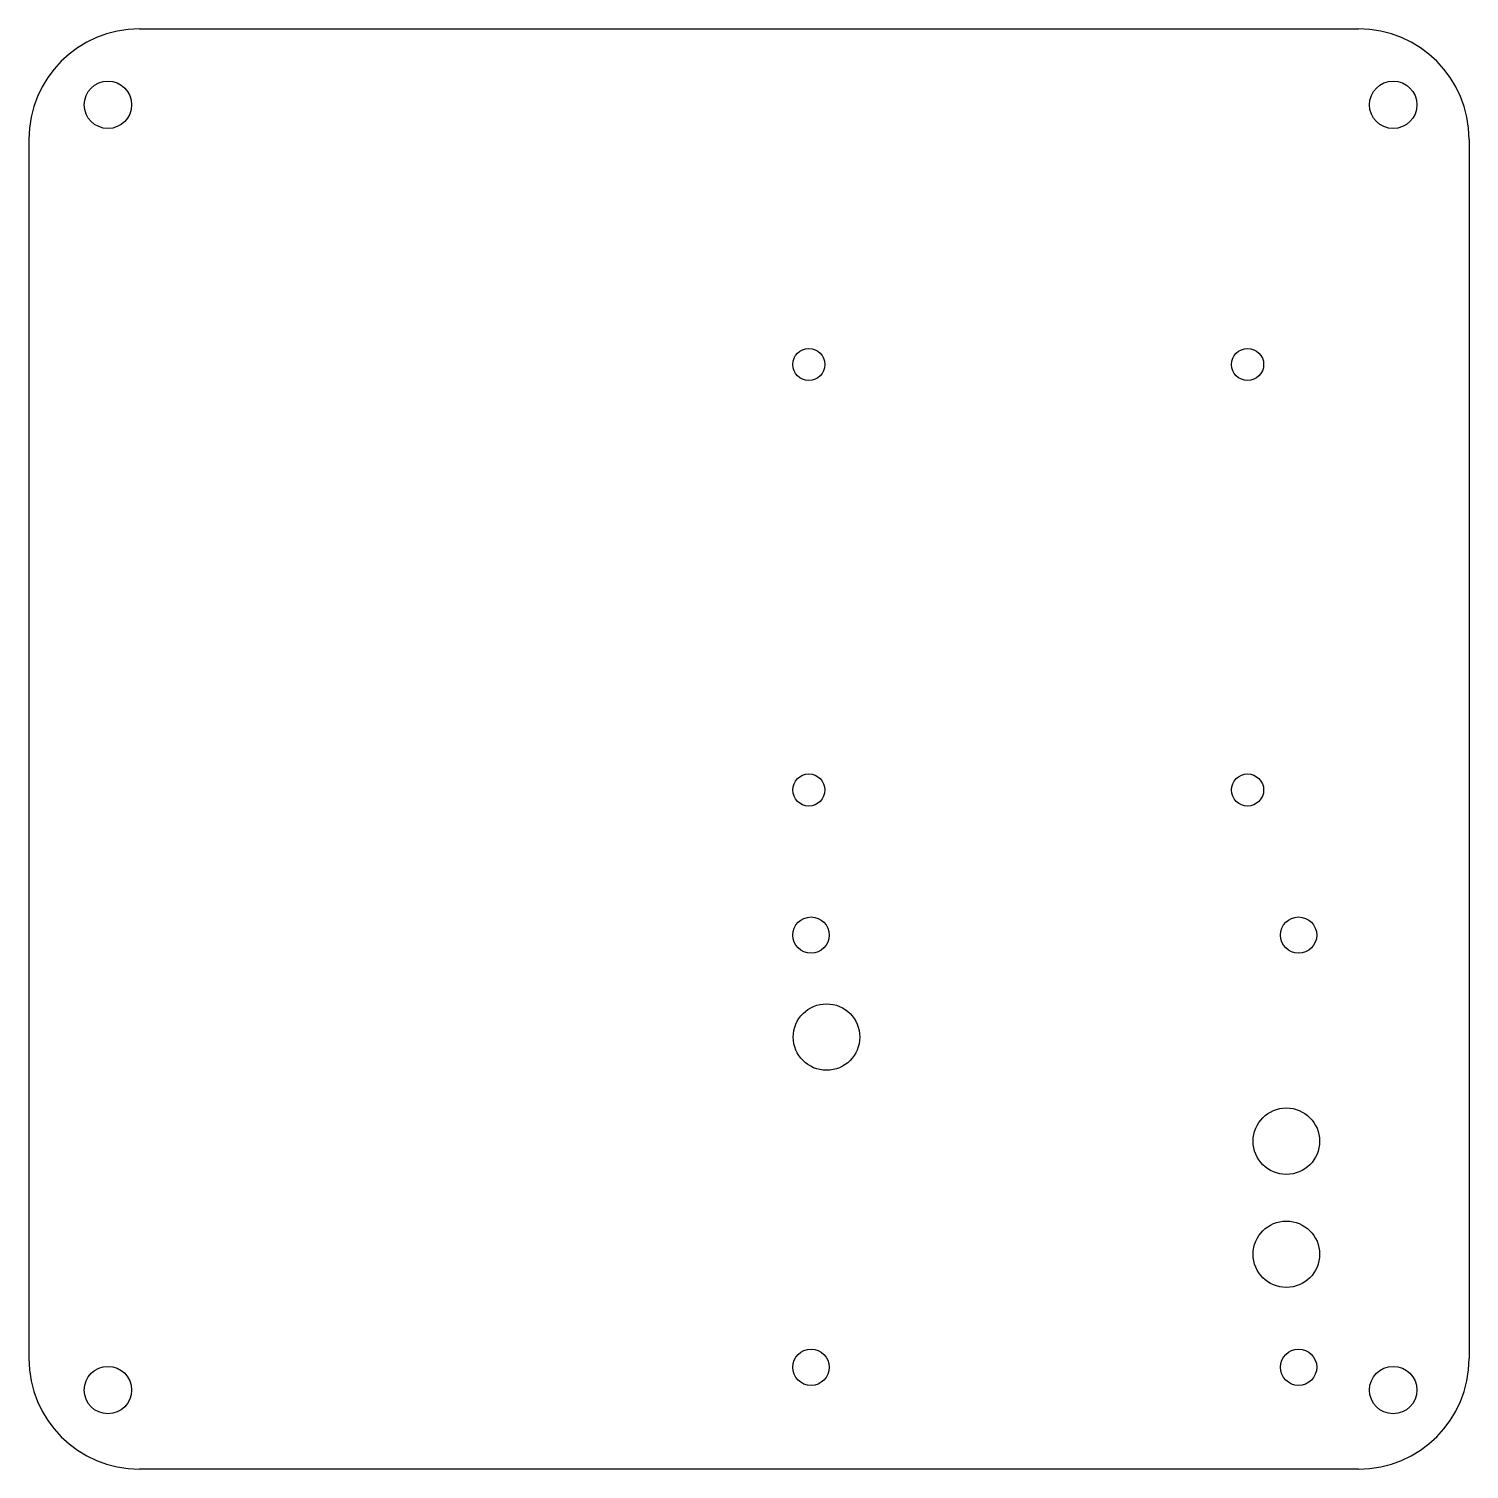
# Model space of a CAD drawing. Header units: millimetres. Extents: x 0 to 130, y 0 to 130.
import ezdxf

# ---------------------------------------------------------------- set-up
doc = ezdxf.new("R2010")
doc.units = ezdxf.units.MM
doc.layers.get('0').update_dxf_attribs({"lineweight": 25, "true_color": 0xffffff})

msp = doc.modelspace()

# ---------------------------------------------------------------- linework, layer by layer
for p, q in [((10, 130), (120, 130)), ((0, 120), (0, 10)), ((130, 120), (130, 10)), ((120, 0), (10, 0))]:
    msp.add_line(p, q)
for centre, radius in [((7.14, 123.14), 2.14), ((123.14, 123.14), 2.14), ((70.4, 99.7), 1.45), ((110, 99.7), 1.45), ((70.4, 61.3), 1.45), ((110, 61.3), 1.45), ((70.6, 48.2), 1.64), ((114.6, 48.2), 1.64), ((72, 39), 3), ((113.5, 29.6), 3), ((113.5, 19.4), 3), ((70.6, 9.2), 1.64), ((114.6, 9.2), 1.64), ((7.14, 7.14), 2.14), ((123.14, 7.14), 2.14)]:
    msp.add_circle(centre, radius)
for centre, start, end in [((10, 120), 90, 180), ((120, 120), 0, 90), ((10, 10), 180, 270), ((120, 10), 270, 0)]:
    msp.add_arc(centre, 10, start, end)

doc.saveas('drawing.dxf')
